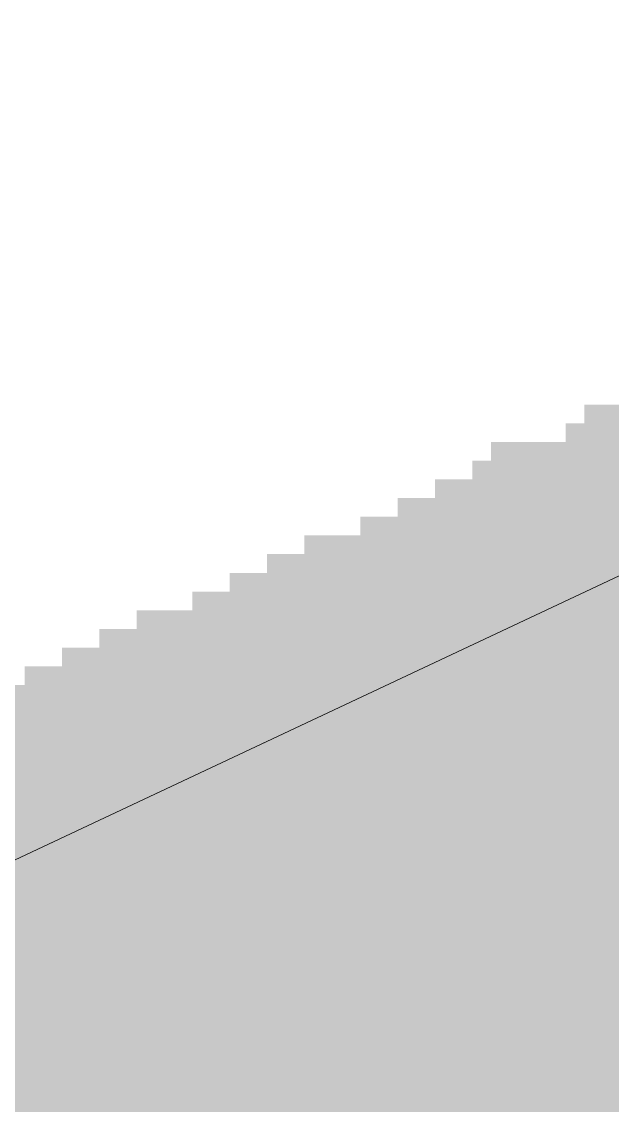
# Paper-space layout '03 3D Building and Roof' of a CAD drawing. Header units: millimetres. Extents: x 5 to 415, y 5 to 292.
# Drawn here: x 232.56 to 235.61, y 79 to 84.59 of the extents above; entities that cross this region are included whole.
import ezdxf

# ---------------------------------------------------------------- set-up
doc = ezdxf.new("R2010")
doc.units = ezdxf.units.MM
doc.layers.add('EXISTING', color=7, linetype='Continuous')
doc.layers.add('IMAGES', color=7, linetype='Continuous')

# ---------------------------------------------------------------- blocks, each defined once
blk = doc.blocks.new('SHEET_03')
at = {"layer": 'EXISTING', "color": 250, "lineweight": 9}
blk.add_line((226.0519, 77.2264), (265.0701, 95.5444), dxfattribs=at)
at = {"layer": 'IMAGES', "color": 7}
for points in [[(235.4673, 82.518), (235.5636, 82.518), (235.4673, 82.6144), (235.5636, 82.6144)], [(235.5636, 82.518), (235.66, 82.518), (235.5636, 82.6144), (235.66, 82.6144)], [(235.3709, 82.4216), (235.4673, 82.4216), (235.3709, 82.518), (235.4673, 82.518)], [(235.4673, 82.4216), (235.5636, 82.4216), (235.4673, 82.518), (235.5636, 82.518)], [(235.5636, 82.4216), (235.66, 82.4216), (235.5636, 82.518), (235.66, 82.518)], [(234.9855, 82.3252), (235.1782, 82.3252), (234.9855, 82.4216), (235.1782, 82.4216)], [(235.1782, 82.3252), (235.2745, 82.3252), (235.1782, 82.4216), (235.2745, 82.4216)], [(235.2745, 82.3252), (235.3709, 82.3252), (235.2745, 82.4216), (235.3709, 82.4216)], [(235.3709, 82.3252), (235.5636, 82.3252), (235.3709, 82.4216), (235.5636, 82.4216)], [(235.5636, 82.3252), (236.72, 82.3252), (235.5636, 82.4216), (236.72, 82.4216)], [(234.8891, 82.2288), (234.9855, 82.2288), (234.8891, 82.3252), (234.9855, 82.3252)], [(234.9855, 82.2288), (235.0818, 82.2288), (234.9855, 82.3252), (235.0818, 82.3252)], [(235.0818, 82.2288), (235.1782, 82.2288), (235.0818, 82.3252), (235.1782, 82.3252)], [(235.1782, 82.2288), (235.2745, 82.2288), (235.1782, 82.3252), (235.2745, 82.3252)], [(235.2745, 82.2288), (235.3709, 82.2288), (235.2745, 82.3252), (235.3709, 82.3252)], [(235.3709, 82.2288), (236.4309, 82.2288), (235.3709, 82.3252), (236.4309, 82.3252)], [(234.6964, 82.1324), (234.7927, 82.1324), (234.6964, 82.2288), (234.7927, 82.2288)], [(234.7927, 82.1324), (234.8891, 82.1324), (234.7927, 82.2288), (234.8891, 82.2288)], [(234.8891, 82.1324), (234.9855, 82.1324), (234.8891, 82.2288), (234.9855, 82.2288)], [(234.9855, 82.1324), (235.1782, 82.1324), (234.9855, 82.2288), (235.1782, 82.2288)], [(235.1782, 82.1324), (236.3345, 82.1324), (235.1782, 82.2288), (236.3345, 82.2288)], [(234.5036, 82.036), (234.6, 82.036), (234.5036, 82.1324), (234.6, 82.1324)], [(234.6, 82.036), (234.6964, 82.036), (234.6, 82.1324), (234.6964, 82.1324)], [(234.6964, 82.036), (234.8891, 82.036), (234.6964, 82.1324), (234.8891, 82.1324)], [(234.8891, 82.036), (235.9491, 82.036), (234.8891, 82.1324), (235.9491, 82.1324)], [(234.3109, 81.9396), (234.4073, 81.9396), (234.3109, 82.036), (234.4073, 82.036)], [(234.4073, 81.9396), (234.5036, 81.9396), (234.4073, 82.036), (234.5036, 82.036)], [(234.5036, 81.9396), (234.6, 81.9396), (234.5036, 82.036), (234.6, 82.036)], [(234.6, 81.9396), (235.8527, 81.9396), (234.6, 82.036), (235.8527, 82.036)], [(234.0218, 81.8432), (234.2145, 81.8432), (234.0218, 81.9396), (234.2145, 81.9396)], [(234.2145, 81.8432), (234.3109, 81.8432), (234.2145, 81.9396), (234.3109, 81.9396)], [(234.3109, 81.8432), (234.5036, 81.8432), (234.3109, 81.9396), (234.5036, 81.9396)], [(234.5036, 81.8432), (234.6, 81.8432), (234.5036, 81.9396), (234.6, 81.9396)], [(234.6, 81.8432), (235.5636, 81.8432), (234.6, 81.9396), (235.5636, 81.9396)], [(235.5636, 81.8432), (235.7564, 81.8432), (235.5636, 81.9396), (235.7564, 81.9396)], [(233.8291, 81.7468), (233.9255, 81.7468), (233.8291, 81.8432), (233.9255, 81.8432)], [(233.9255, 81.7468), (234.0218, 81.7468), (233.9255, 81.8432), (234.0218, 81.8432)], [(234.0218, 81.7468), (234.2145, 81.7468), (234.0218, 81.8432), (234.2145, 81.8432)], [(234.2145, 81.7468), (235.4673, 81.7468), (234.2145, 81.8432), (235.4673, 81.8432)], [(235.4673, 81.7468), (235.5636, 81.7468), (235.4673, 81.8432), (235.5636, 81.8432)], [(235.5636, 81.7468), (235.66, 81.7468), (235.5636, 81.8432), (235.66, 81.8432)], [(233.6364, 81.6504), (233.7327, 81.6504), (233.6364, 81.7468), (233.7327, 81.7468)], [(233.7327, 81.6504), (233.8291, 81.6504), (233.7327, 81.7468), (233.8291, 81.7468)], [(233.8291, 81.6504), (234.0218, 81.6504), (233.8291, 81.7468), (234.0218, 81.7468)], [(234.0218, 81.6504), (235.2745, 81.6504), (234.0218, 81.7468), (235.2745, 81.7468)], [(235.2745, 81.6504), (235.3709, 81.6504), (235.2745, 81.7468), (235.3709, 81.7468)], [(235.3709, 81.6504), (235.4673, 81.6504), (235.3709, 81.7468), (235.4673, 81.7468)], [(235.4673, 81.6504), (235.5636, 81.6504), (235.4673, 81.7468), (235.5636, 81.7468)], [(235.5636, 81.6504), (235.66, 81.6504), (235.5636, 81.7468), (235.66, 81.7468)], [(233.4436, 81.554), (233.54, 81.554), (233.4436, 81.6504), (233.54, 81.6504)], [(233.54, 81.554), (233.6364, 81.554), (233.54, 81.6504), (233.6364, 81.6504)], [(233.6364, 81.554), (233.8291, 81.554), (233.6364, 81.6504), (233.8291, 81.6504)], [(233.8291, 81.554), (234.9855, 81.554), (233.8291, 81.6504), (234.9855, 81.6504)], [(234.9855, 81.4576), (235.0818, 81.4576), (234.9855, 81.6504), (235.0818, 81.6504)], [(235.0818, 81.554), (235.1782, 81.554), (235.0818, 81.6504), (235.1782, 81.6504)], [(235.1782, 81.554), (235.2745, 81.554), (235.1782, 81.6504), (235.2745, 81.6504)], [(235.2745, 81.554), (235.3709, 81.554), (235.2745, 81.6504), (235.3709, 81.6504)], [(235.3709, 81.554), (235.4673, 81.554), (235.3709, 81.6504), (235.4673, 81.6504)], [(235.4673, 81.554), (235.66, 81.554), (235.4673, 81.6504), (235.66, 81.6504)], [(233.1545, 81.4576), (233.3473, 81.4576), (233.1545, 81.554), (233.3473, 81.554)], [(233.3473, 81.4576), (233.4436, 81.4576), (233.3473, 81.554), (233.4436, 81.554)], [(233.4436, 81.4576), (233.54, 81.4576), (233.4436, 81.554), (233.54, 81.554)], [(233.54, 81.4576), (233.6364, 81.4576), (233.54, 81.554), (233.6364, 81.554)], [(233.6364, 81.4576), (234.8891, 81.4576), (233.6364, 81.554), (234.8891, 81.554)], [(234.8891, 81.4576), (234.9855, 81.4576), (234.8891, 81.554), (234.9855, 81.554)], [(235.0818, 81.4576), (235.1782, 81.4576), (235.0818, 81.554), (235.1782, 81.554)], [(235.1782, 81.4576), (235.2745, 81.4576), (235.1782, 81.554), (235.2745, 81.554)], [(235.2745, 81.4576), (235.3709, 81.4576), (235.2745, 81.554), (235.3709, 81.554)], [(235.3709, 81.4576), (235.4673, 81.4576), (235.3709, 81.554), (235.4673, 81.554)], [(235.4673, 81.4576), (235.66, 81.4576), (235.4673, 81.554), (235.66, 81.554)], [(232.9618, 81.3612), (233.1545, 81.3612), (232.9618, 81.4576), (233.1545, 81.4576)], [(233.1545, 81.3612), (233.2509, 81.3612), (233.1545, 81.4576), (233.2509, 81.4576)], [(233.2509, 81.3612), (233.3473, 81.3612), (233.2509, 81.4576), (233.3473, 81.4576)], [(233.3473, 81.3612), (233.4436, 81.3612), (233.3473, 81.4576), (233.4436, 81.4576)], [(233.4436, 81.3612), (234.6, 81.3612), (233.4436, 81.4576), (234.6, 81.4576)], [(234.6, 81.3612), (234.6964, 81.3612), (234.6, 81.4576), (234.6964, 81.4576)], [(234.6964, 81.3612), (234.7927, 81.3612), (234.6964, 81.4576), (234.7927, 81.4576)], [(234.7927, 81.3612), (234.8891, 81.3612), (234.7927, 81.4576), (234.8891, 81.4576)], [(234.8891, 81.3612), (234.9855, 81.3612), (234.8891, 81.4576), (234.9855, 81.4576)], [(234.9855, 81.3612), (235.0818, 81.3612), (234.9855, 81.4576), (235.0818, 81.4576)], [(235.0818, 81.3612), (235.1782, 81.3612), (235.0818, 81.4576), (235.1782, 81.4576)], [(235.1782, 81.3612), (235.2745, 81.3612), (235.1782, 81.4576), (235.2745, 81.4576)], [(235.2745, 81.3612), (235.4673, 81.3612), (235.2745, 81.4576), (235.4673, 81.4576)], [(235.4673, 81.3612), (237.1055, 81.3612), (235.4673, 81.4576), (237.1055, 81.4576)], [(232.7691, 81.2648), (232.8655, 81.2648), (232.7691, 81.3612), (232.8655, 81.3612)], [(232.8655, 81.2648), (232.9618, 81.2648), (232.8655, 81.3612), (232.9618, 81.3612)], [(232.9618, 81.2648), (233.0582, 81.2648), (232.9618, 81.3612), (233.0582, 81.3612)], [(233.0582, 81.2648), (233.1545, 81.2648), (233.0582, 81.3612), (233.1545, 81.3612)], [(233.1545, 81.2648), (233.3473, 81.2648), (233.1545, 81.3612), (233.3473, 81.3612)], [(233.3473, 81.2648), (234.4073, 81.2648), (233.3473, 81.3612), (234.4073, 81.3612)], [(234.4073, 81.2648), (234.5036, 81.2648), (234.4073, 81.3612), (234.5036, 81.3612)], [(234.5036, 81.2648), (234.6, 81.2648), (234.5036, 81.3612), (234.6, 81.3612)], [(234.6, 81.2648), (234.6964, 81.2648), (234.6, 81.3612), (234.6964, 81.3612)], [(234.6964, 81.2648), (234.7927, 81.2648), (234.6964, 81.3612), (234.7927, 81.3612)], [(234.7927, 81.2648), (234.9855, 81.2648), (234.7927, 81.3612), (234.9855, 81.3612)], [(234.9855, 81.2648), (235.0818, 81.2648), (234.9855, 81.3612), (235.0818, 81.3612)], [(235.0818, 81.2648), (235.2745, 81.2648), (235.0818, 81.3612), (235.2745, 81.3612)], [(235.2745, 81.2648), (236.9127, 81.2648), (235.2745, 81.3612), (236.9127, 81.3612)], [(232.5764, 81.1684), (232.6727, 81.1684), (232.5764, 81.2648), (232.6727, 81.2648)], [(232.6727, 81.1684), (232.7691, 81.1684), (232.6727, 81.2648), (232.7691, 81.2648)], [(232.7691, 81.1684), (232.8655, 81.1684), (232.7691, 81.2648), (232.8655, 81.2648)], [(232.8655, 81.1684), (232.9618, 81.1684), (232.8655, 81.2648), (232.9618, 81.2648)], [(232.9618, 81.1684), (233.0582, 81.1684), (232.9618, 81.2648), (233.0582, 81.2648)], [(233.0582, 81.1684), (234.2145, 81.1684), (233.0582, 81.2648), (234.2145, 81.2648)], [(234.2145, 81.1684), (234.4073, 81.1684), (234.2145, 81.2648), (234.4073, 81.2648)], [(234.4073, 81.1684), (234.5036, 81.1684), (234.4073, 81.2648), (234.5036, 81.2648)], [(234.5036, 81.1684), (234.7927, 81.1684), (234.5036, 81.2648), (234.7927, 81.2648)], [(234.7927, 81.1684), (234.8891, 81.1684), (234.7927, 81.2648), (234.8891, 81.2648)], [(234.8891, 81.1684), (234.9855, 81.1684), (234.8891, 81.2648), (234.9855, 81.2648)], [(234.9855, 81.1684), (236.8164, 81.1684), (234.9855, 81.2648), (236.8164, 81.2648)], [(232.48, 81.072), (232.5764, 81.072), (232.48, 81.1684), (232.5764, 81.1684)], [(232.5764, 81.072), (232.6727, 81.072), (232.5764, 81.1684), (232.6727, 81.1684)], [(232.6727, 81.072), (232.7691, 81.072), (232.6727, 81.1684), (232.7691, 81.1684)], [(232.7691, 81.072), (232.8655, 81.072), (232.7691, 81.1684), (232.8655, 81.1684)], [(232.8655, 81.072), (234.0218, 81.072), (232.8655, 81.1684), (234.0218, 81.1684)], [(234.0218, 81.072), (234.1182, 81.072), (234.0218, 81.1684), (234.1182, 81.1684)], [(234.1182, 81.072), (234.2145, 81.072), (234.1182, 81.1684), (234.2145, 81.1684)], [(234.2145, 81.072), (234.3109, 81.072), (234.2145, 81.1684), (234.3109, 81.1684)], [(234.3109, 81.072), (234.4073, 81.072), (234.3109, 81.1684), (234.4073, 81.1684)], [(234.4073, 81.072), (234.6, 81.072), (234.4073, 81.1684), (234.6, 81.1684)], [(234.6, 81.072), (234.6964, 81.072), (234.6, 81.1684), (234.6964, 81.1684)], [(234.6964, 81.072), (234.7927, 81.072), (234.6964, 81.1684), (234.7927, 81.1684)], [(234.7927, 81.072), (236.5273, 81.072), (234.7927, 81.1684), (236.5273, 81.1684)], [(232.3836, 80.9756), (232.5764, 80.9756), (232.3836, 81.072), (232.5764, 81.072)], [(232.5764, 80.9756), (232.6727, 80.9756), (232.5764, 81.072), (232.6727, 81.072)], [(232.6727, 80.9756), (233.7327, 80.9756), (232.6727, 81.072), (233.7327, 81.072)], [(233.7327, 80.9756), (233.9255, 80.9756), (233.7327, 81.072), (233.9255, 81.072)], [(233.9255, 80.9756), (234.0218, 80.9756), (233.9255, 81.072), (234.0218, 81.072)], [(234.0218, 80.9756), (234.1182, 80.9756), (234.0218, 81.072), (234.1182, 81.072)], [(234.1182, 80.9756), (234.2145, 80.9756), (234.1182, 81.072), (234.2145, 81.072)], [(234.2145, 80.9756), (234.3109, 80.9756), (234.2145, 81.072), (234.3109, 81.072)], [(234.3109, 80.9756), (234.4073, 80.9756), (234.3109, 81.072), (234.4073, 81.072)], [(234.4073, 80.9756), (234.5036, 80.9756), (234.4073, 81.072), (234.5036, 81.072)], [(234.5036, 80.9756), (234.6964, 80.9756), (234.5036, 81.072), (234.6964, 81.072)], [(234.6964, 80.9756), (236.4309, 80.9756), (234.6964, 81.072), (236.4309, 81.072)], [(232.3836, 80.8792), (233.54, 80.8792), (232.3836, 80.9756), (233.54, 80.9756)], [(233.54, 80.8792), (233.6364, 80.8792), (233.54, 80.9756), (233.6364, 80.9756)], [(233.6364, 80.8792), (233.7327, 80.8792), (233.6364, 80.9756), (233.7327, 80.9756)], [(233.7327, 80.8792), (233.8291, 80.8792), (233.7327, 80.9756), (233.8291, 80.9756)], [(233.8291, 80.8792), (233.9255, 80.8792), (233.8291, 80.9756), (233.9255, 80.9756)], [(233.9255, 80.8792), (234.2145, 80.8792), (233.9255, 80.9756), (234.2145, 80.9756)], [(234.2145, 80.8792), (234.4073, 80.8792), (234.2145, 80.9756), (234.4073, 80.9756)], [(234.4073, 80.8792), (236.4309, 80.8792), (234.4073, 80.9756), (236.4309, 80.9756)], [(232.2873, 80.7827), (233.4436, 80.7827), (232.2873, 80.8792), (233.4436, 80.8792)], [(233.4436, 80.7827), (233.54, 80.7827), (233.4436, 80.8792), (233.54, 80.8792)], [(233.54, 80.7827), (233.6364, 80.7827), (233.54, 80.8792), (233.6364, 80.8792)], [(233.6364, 80.7827), (233.7327, 80.7827), (233.6364, 80.8792), (233.7327, 80.8792)], [(233.7327, 80.7827), (233.8291, 80.7827), (233.7327, 80.8792), (233.8291, 80.8792)], [(233.8291, 80.7827), (233.9255, 80.7827), (233.8291, 80.8792), (233.9255, 80.8792)], [(233.9255, 80.7827), (234.0218, 80.7827), (233.9255, 80.8792), (234.0218, 80.8792)], [(234.0218, 80.7827), (234.1182, 80.7827), (234.0218, 80.8792), (234.1182, 80.8792)], [(234.1182, 80.7827), (234.2145, 80.7827), (234.1182, 80.8792), (234.2145, 80.8792)], [(234.2145, 80.7827), (235.9491, 80.7827), (234.2145, 80.8792), (235.9491, 80.8792)], [(231.9018, 80.6863), (233.1545, 80.6863), (231.9018, 80.7827), (233.1545, 80.7827)], [(233.1545, 80.6863), (233.2509, 80.6863), (233.1545, 80.7827), (233.2509, 80.7827)], [(233.2509, 80.6863), (233.3473, 80.6863), (233.2509, 80.7827), (233.3473, 80.7827)], [(233.3473, 80.6863), (233.4436, 80.6863), (233.3473, 80.7827), (233.4436, 80.7827)], [(233.4436, 80.6863), (233.54, 80.6863), (233.4436, 80.7827), (233.54, 80.7827)], [(233.54, 80.6863), (233.7327, 80.6863), (233.54, 80.7827), (233.7327, 80.7827)], [(233.7327, 80.6863), (233.8291, 80.6863), (233.7327, 80.7827), (233.8291, 80.7827)], [(233.8291, 80.6863), (233.9255, 80.6863), (233.8291, 80.7827), (233.9255, 80.7827)], [(233.9255, 80.6863), (235.9491, 80.6863), (233.9255, 80.7827), (235.9491, 80.7827)], [(231.8055, 80.5899), (233.0582, 80.5899), (231.8055, 80.6863), (233.0582, 80.6863)], [(233.0582, 80.5899), (233.1545, 80.5899), (233.0582, 80.6863), (233.1545, 80.6863)], [(233.1545, 80.5899), (233.2509, 80.5899), (233.1545, 80.6863), (233.2509, 80.6863)], [(233.2509, 80.5899), (233.3473, 80.5899), (233.2509, 80.6863), (233.3473, 80.6863)], [(233.3473, 80.5899), (233.4436, 80.5899), (233.3473, 80.6863), (233.4436, 80.6863)], [(233.4436, 80.5899), (233.54, 80.5899), (233.4436, 80.6863), (233.54, 80.6863)], [(233.54, 80.5899), (233.6364, 80.5899), (233.54, 80.6863), (233.6364, 80.6863)], [(233.6364, 80.5899), (233.7327, 80.5899), (233.6364, 80.6863), (233.7327, 80.6863)], [(233.7327, 80.5899), (233.8291, 80.5899), (233.7327, 80.6863), (233.8291, 80.6863)], [(233.8291, 80.5899), (235.66, 80.5899), (233.8291, 80.6863), (235.66, 80.6863)], [(231.5164, 80.4935), (232.7691, 80.4935), (231.5164, 80.5899), (232.7691, 80.5899)], [(232.7691, 80.4935), (232.8655, 80.4935), (232.7691, 80.5899), (232.8655, 80.5899)], [(232.8655, 80.4935), (232.9618, 80.4935), (232.8655, 80.5899), (232.9618, 80.5899)], [(232.9618, 80.4935), (233.0582, 80.4935), (232.9618, 80.5899), (233.0582, 80.5899)], [(233.0582, 80.4935), (233.4436, 80.4935), (233.0582, 80.5899), (233.4436, 80.5899)], [(233.4436, 80.4935), (233.54, 80.4935), (233.4436, 80.5899), (233.54, 80.5899)], [(233.54, 80.4935), (235.5636, 80.4935), (233.54, 80.5899), (235.5636, 80.5899)], [(235.5636, 80.4935), (235.66, 80.4935), (235.5636, 80.5899), (235.66, 80.5899)], [(231.3236, 80.3971), (232.5764, 80.3971), (231.3236, 80.4935), (232.5764, 80.4935)], [(232.5764, 80.3971), (232.6727, 80.3971), (232.5764, 80.4935), (232.6727, 80.4935)], [(232.6727, 80.3971), (232.7691, 80.3971), (232.6727, 80.4935), (232.7691, 80.4935)], [(232.7691, 80.3971), (232.8655, 80.3971), (232.7691, 80.4935), (232.8655, 80.4935)], [(232.8655, 80.3971), (232.9618, 80.3971), (232.8655, 80.4935), (232.9618, 80.4935)], [(232.9618, 80.3971), (233.0582, 80.3971), (232.9618, 80.4935), (233.0582, 80.4935)], [(233.0582, 80.3971), (233.1545, 80.3971), (233.0582, 80.4935), (233.1545, 80.4935)], [(233.1545, 80.3971), (233.2509, 80.3971), (233.1545, 80.4935), (233.2509, 80.4935)], [(233.2509, 80.3971), (233.4436, 80.3971), (233.2509, 80.4935), (233.4436, 80.4935)], [(233.4436, 80.3971), (235.2745, 80.3971), (233.4436, 80.4935), (235.2745, 80.4935)], [(235.2745, 80.3971), (235.3709, 80.3971), (235.2745, 80.4935), (235.3709, 80.4935)], [(235.3709, 80.3971), (235.4673, 80.3971), (235.3709, 80.4935), (235.4673, 80.4935)], [(235.4673, 80.3971), (235.5636, 80.3971), (235.4673, 80.4935), (235.5636, 80.4935)], [(235.5636, 80.3971), (235.66, 80.3971), (235.5636, 80.4935), (235.66, 80.4935)], [(232.48, 80.3007), (232.5764, 80.3007), (232.48, 80.3971), (232.5764, 80.3971)], [(232.5764, 80.3007), (232.6727, 80.3007), (232.5764, 80.3971), (232.6727, 80.3971)], [(232.6727, 80.2043), (232.7691, 80.2043), (232.6727, 80.3971), (232.7691, 80.3971)], [(232.7691, 80.3007), (232.8655, 80.3007), (232.7691, 80.3971), (232.8655, 80.3971)], [(232.8655, 80.3007), (232.9618, 80.3007), (232.8655, 80.3971), (232.9618, 80.3971)], [(232.9618, 80.3007), (233.0582, 80.3007), (232.9618, 80.3971), (233.0582, 80.3971)], [(233.0582, 80.3007), (233.1545, 80.3007), (233.0582, 80.3971), (233.1545, 80.3971)], [(233.1545, 80.3007), (235.0818, 80.3007), (233.1545, 80.3971), (235.0818, 80.3971)], [(235.0818, 80.3007), (235.1782, 80.3007), (235.0818, 80.3971), (235.1782, 80.3971)], [(235.1782, 80.3007), (235.2745, 80.3007), (235.1782, 80.3971), (235.2745, 80.3971)], [(235.2745, 80.3007), (235.3709, 80.3007), (235.2745, 80.3971), (235.3709, 80.3971)], [(235.3709, 80.3007), (235.4673, 80.3007), (235.3709, 80.3971), (235.4673, 80.3971)], [(235.4673, 80.3007), (241.4418, 80.3007), (235.4673, 80.3971), (241.4418, 80.3971)], [(232.48, 80.2043), (232.6727, 80.2043), (232.48, 80.3007), (232.6727, 80.3007)], [(232.7691, 80.2043), (232.8655, 80.2043), (232.7691, 80.3007), (232.8655, 80.3007)], [(232.8655, 80.2043), (232.9618, 80.2043), (232.8655, 80.3007), (232.9618, 80.3007)], [(232.9618, 80.2043), (234.6964, 80.2043), (232.9618, 80.3007), (234.6964, 80.3007)], [(234.6964, 80.2043), (234.7927, 80.2043), (234.6964, 80.3007), (234.7927, 80.3007)], [(234.7927, 80.2043), (234.8891, 80.2043), (234.7927, 80.3007), (234.8891, 80.3007)], [(234.8891, 80.2043), (234.9855, 80.2043), (234.8891, 80.3007), (234.9855, 80.3007)], [(234.9855, 80.2043), (235.0818, 80.2043), (234.9855, 80.3007), (235.0818, 80.3007)], [(235.0818, 80.2043), (235.2745, 80.2043), (235.0818, 80.3007), (235.2745, 80.3007)], [(235.2745, 80.2043), (235.3709, 80.2043), (235.2745, 80.3007), (235.3709, 80.3007)], [(235.3709, 80.2043), (241.4418, 80.2043), (235.3709, 80.3007), (241.4418, 80.3007)], [(232.48, 80.1079), (232.5764, 80.1079), (232.48, 80.2043), (232.5764, 80.2043)], [(232.5764, 80.1079), (232.6727, 80.1079), (232.5764, 80.2043), (232.6727, 80.2043)], [(232.6727, 80.1079), (232.7691, 80.1079), (232.6727, 80.2043), (232.7691, 80.2043)], [(232.7691, 80.1079), (234.6964, 80.1079), (232.7691, 80.2043), (234.6964, 80.2043)], [(234.6964, 80.0115), (234.7927, 80.0115), (234.6964, 80.2043), (234.7927, 80.2043)], [(234.7927, 80.0115), (234.8891, 80.0115), (234.7927, 80.2043), (234.8891, 80.2043)], [(234.8891, 80.1079), (234.9855, 80.1079), (234.8891, 80.2043), (234.9855, 80.2043)], [(234.9855, 80.1079), (241.4418, 80.1079), (234.9855, 80.2043), (241.4418, 80.2043)], [(232.48, 80.0115), (232.5764, 80.0115), (232.48, 80.1079), (232.5764, 80.1079)], [(232.5764, 80.0115), (234.5036, 80.0115), (232.5764, 80.1079), (234.5036, 80.1079)], [(234.5036, 80.0115), (234.6, 80.0115), (234.5036, 80.1079), (234.6, 80.1079)], [(234.6, 80.0115), (234.6964, 80.0115), (234.6, 80.1079), (234.6964, 80.1079)], [(234.8891, 80.0115), (241.0564, 80.0115), (234.8891, 80.1079), (241.0564, 80.1079)], [(232.3836, 79.9151), (234.1182, 79.9151), (232.3836, 80.0115), (234.1182, 80.0115)], [(234.1182, 79.9151), (234.2145, 79.9151), (234.1182, 80.0115), (234.2145, 80.0115)], [(234.2145, 79.9151), (234.3109, 79.9151), (234.2145, 80.0115), (234.3109, 80.0115)], [(234.3109, 79.9151), (234.4073, 79.9151), (234.3109, 80.0115), (234.4073, 80.0115)], [(234.4073, 79.9151), (234.5036, 79.9151), (234.4073, 80.0115), (234.5036, 80.0115)], [(234.5036, 79.9151), (234.6, 79.9151), (234.5036, 80.0115), (234.6, 80.0115)], [(234.6, 79.9151), (234.6964, 79.9151), (234.6, 80.0115), (234.6964, 80.0115)], [(234.6964, 79.9151), (234.7927, 79.9151), (234.6964, 80.0115), (234.7927, 80.0115)], [(234.7927, 79.9151), (240.96, 79.9151), (234.7927, 80.0115), (240.96, 80.0115)], [(232.0945, 79.8187), (234.0218, 79.8187), (232.0945, 79.9151), (234.0218, 79.9151)], [(234.0218, 79.8187), (234.1182, 79.8187), (234.0218, 79.9151), (234.1182, 79.9151)], [(234.1182, 79.8187), (234.2145, 79.8187), (234.1182, 79.9151), (234.2145, 79.9151)], [(234.2145, 79.7223), (234.3109, 79.7223), (234.2145, 79.9151), (234.3109, 79.9151)], [(234.3109, 79.8187), (234.4073, 79.8187), (234.3109, 79.9151), (234.4073, 79.9151)], [(234.4073, 79.8187), (240.8636, 79.8187), (234.4073, 79.9151), (240.8636, 79.9151)], [(231.9018, 79.7223), (233.8291, 79.7223), (231.9018, 79.8187), (233.8291, 79.8187)], [(233.8291, 79.7223), (233.9255, 79.7223), (233.8291, 79.8187), (233.9255, 79.8187)], [(233.9255, 79.7223), (234.0218, 79.7223), (233.9255, 79.8187), (234.0218, 79.8187)], [(234.0218, 79.7223), (234.1182, 79.7223), (234.0218, 79.8187), (234.1182, 79.8187)], [(234.1182, 79.7223), (234.2145, 79.7223), (234.1182, 79.8187), (234.2145, 79.8187)], [(234.3109, 79.7223), (240.4782, 79.7223), (234.3109, 79.8187), (240.4782, 79.8187)], [(231.8055, 79.6259), (233.6364, 79.6259), (231.8055, 79.7223), (233.6364, 79.7223)], [(233.6364, 79.6259), (233.7327, 79.6259), (233.6364, 79.7223), (233.7327, 79.7223)], [(233.7327, 79.6259), (233.8291, 79.6259), (233.7327, 79.7223), (233.8291, 79.7223)], [(233.8291, 79.6259), (233.9255, 79.6259), (233.8291, 79.7223), (233.9255, 79.7223)], [(233.9255, 79.6259), (234.0218, 79.6259), (233.9255, 79.7223), (234.0218, 79.7223)], [(234.0218, 79.6259), (234.1182, 79.6259), (234.0218, 79.7223), (234.1182, 79.7223)], [(234.1182, 79.6259), (234.2145, 79.6259), (234.1182, 79.7223), (234.2145, 79.7223)], [(234.2145, 79.6259), (240.3818, 79.6259), (234.2145, 79.7223), (240.3818, 79.7223)], [(231.5164, 79.5295), (233.4436, 79.5295), (231.5164, 79.6259), (233.4436, 79.6259)], [(233.4436, 79.5295), (233.54, 79.5295), (233.4436, 79.6259), (233.54, 79.6259)], [(233.54, 79.5295), (233.6364, 79.5295), (233.54, 79.6259), (233.6364, 79.6259)], [(233.6364, 79.5295), (233.7327, 79.5295), (233.6364, 79.6259), (233.7327, 79.6259)], [(233.7327, 79.5295), (233.8291, 79.5295), (233.7327, 79.6259), (233.8291, 79.6259)], [(233.8291, 79.5295), (240.2855, 79.5295), (233.8291, 79.6259), (240.2855, 79.6259)], [(231.42, 79.4331), (233.2509, 79.4331), (231.42, 79.5295), (233.2509, 79.5295)], [(233.2509, 79.4331), (233.3473, 79.4331), (233.2509, 79.5295), (233.3473, 79.5295)], [(233.3473, 79.4331), (233.54, 79.4331), (233.3473, 79.5295), (233.54, 79.5295)], [(233.54, 79.4331), (233.6364, 79.4331), (233.54, 79.5295), (233.6364, 79.5295)], [(233.6364, 79.4331), (239.9, 79.4331), (233.6364, 79.5295), (239.9, 79.5295)], [(231.1309, 79.3367), (232.7691, 79.3367), (231.1309, 79.4331), (232.7691, 79.4331)], [(232.7691, 79.3367), (232.8655, 79.3367), (232.7691, 79.4331), (232.8655, 79.4331)], [(232.8655, 79.3367), (233.1545, 79.3367), (232.8655, 79.4331), (233.1545, 79.4331)], [(233.1545, 79.3367), (233.2509, 79.3367), (233.1545, 79.4331), (233.2509, 79.4331)], [(233.2509, 79.3367), (233.3473, 79.3367), (233.2509, 79.4331), (233.3473, 79.4331)], [(233.3473, 79.3367), (233.54, 79.3367), (233.3473, 79.4331), (233.54, 79.4331)], [(233.54, 79.3367), (239.8036, 79.3367), (233.54, 79.4331), (239.8036, 79.4331)], [(230.9382, 79.2403), (232.7691, 79.2403), (230.9382, 79.3367), (232.7691, 79.3367)], [(232.7691, 79.1439), (232.8655, 79.1439), (232.7691, 79.3367), (232.8655, 79.3367)], [(232.8655, 79.2403), (232.9618, 79.2403), (232.8655, 79.3367), (232.9618, 79.3367)], [(232.9618, 79.2403), (233.0582, 79.2403), (232.9618, 79.3367), (233.0582, 79.3367)], [(233.0582, 79.2403), (233.1545, 79.2403), (233.0582, 79.3367), (233.1545, 79.3367)], [(233.1545, 79.2403), (233.2509, 79.2403), (233.1545, 79.3367), (233.2509, 79.3367)], [(233.2509, 79.2403), (239.7073, 79.2403), (233.2509, 79.3367), (239.7073, 79.3367)], [(230.6491, 79.1439), (232.6727, 79.1439), (230.6491, 79.2403), (232.6727, 79.2403)], [(232.6727, 79.1439), (232.7691, 79.1439), (232.6727, 79.2403), (232.7691, 79.2403)], [(232.8655, 79.1439), (232.9618, 79.1439), (232.8655, 79.2403), (232.9618, 79.2403)], [(232.9618, 79.1439), (233.0582, 79.1439), (232.9618, 79.2403), (233.0582, 79.2403)], [(233.0582, 79.1439), (233.1545, 79.1439), (233.0582, 79.2403), (233.1545, 79.2403)], [(233.1545, 79.1439), (239.2255, 79.1439), (233.1545, 79.2403), (239.2255, 79.2403)], [(232.48, 79.0475), (232.5764, 79.0475), (232.48, 79.1439), (232.5764, 79.1439)], [(232.5764, 79.0475), (232.6727, 79.0475), (232.5764, 79.1439), (232.6727, 79.1439)], [(232.6727, 79.0475), (232.7691, 79.0475), (232.6727, 79.1439), (232.7691, 79.1439)], [(232.7691, 79.0475), (232.8655, 79.0475), (232.7691, 79.1439), (232.8655, 79.1439)], [(232.8655, 79.0475), (232.9618, 79.0475), (232.8655, 79.1439), (232.9618, 79.1439)], [(232.9618, 79.0475), (239.1291, 79.0475), (232.9618, 79.1439), (239.1291, 79.1439)], [(232.48, 78.9511), (239.1291, 78.9511), (232.48, 79.0475), (239.1291, 79.0475)]]:
    blk.add_solid(points, dxfattribs=at)

psp = doc.layouts.new('03 3D Building and Roof')

# ---------------------------------------------------------------- block references
psp.add_blockref('SHEET_03', (0, 0))

doc.saveas('drawing.dxf')
